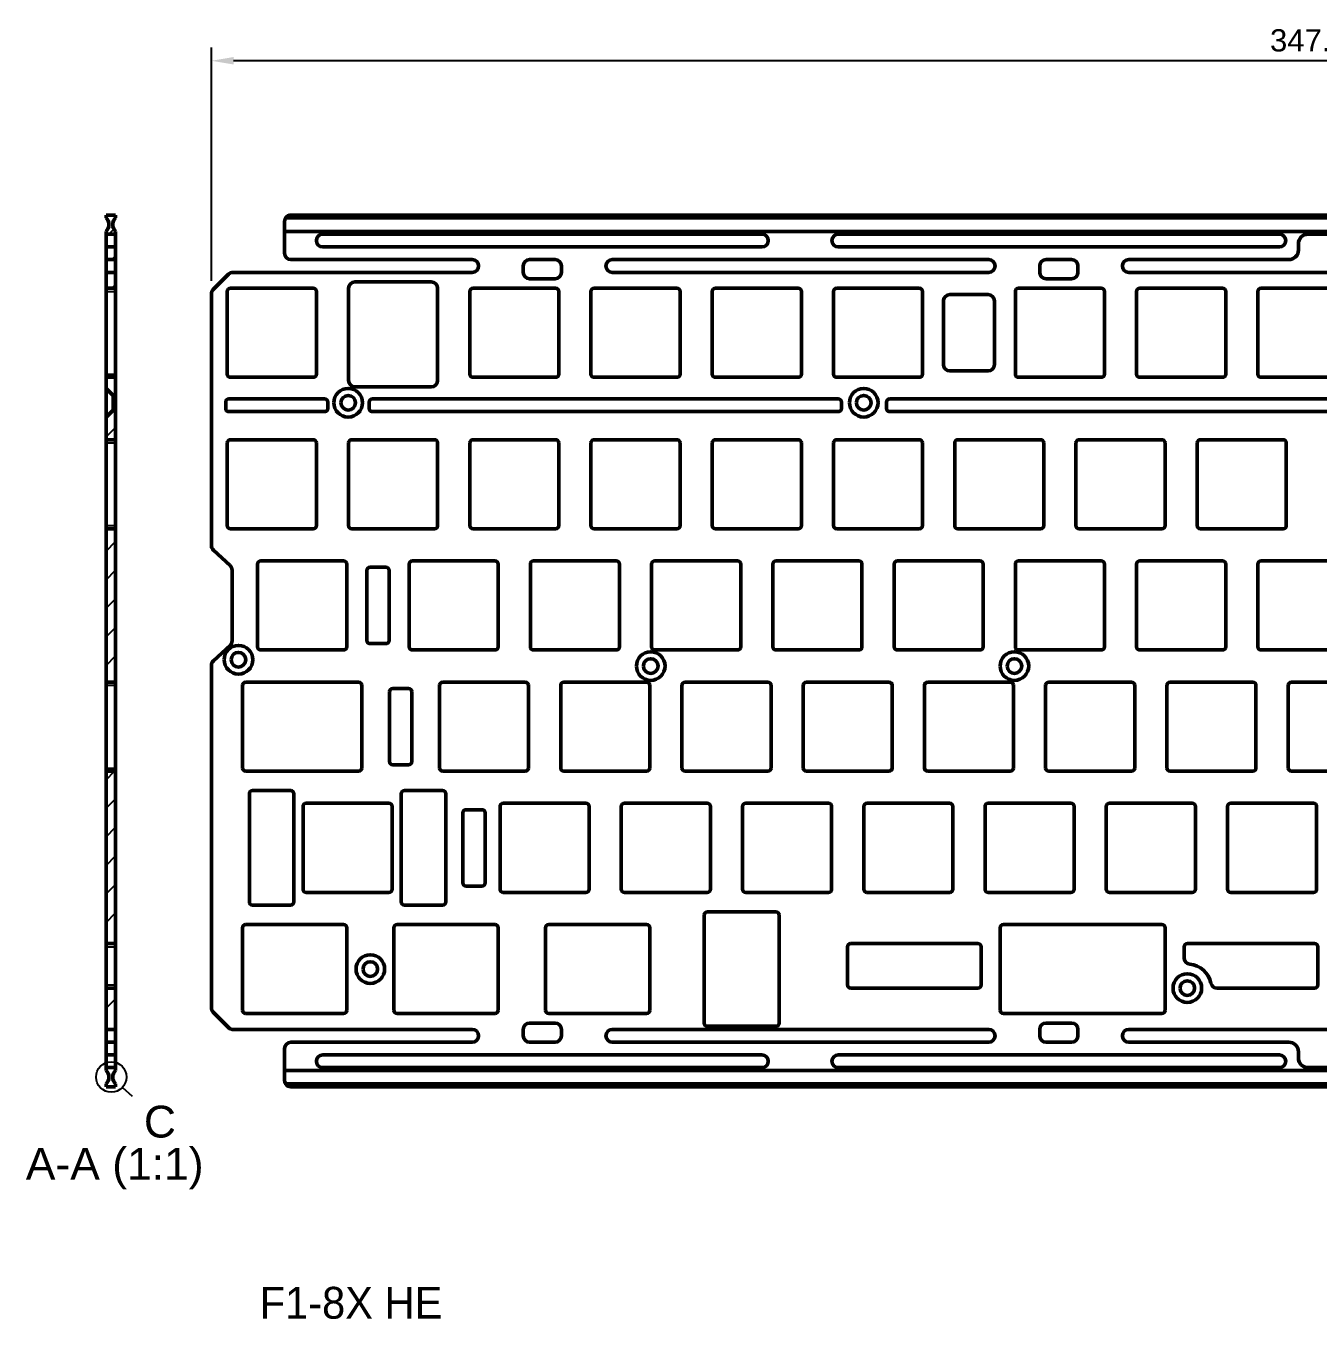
# Model space of a CAD drawing. Header units: millimetres. Extents: x 2 to 871, y 40 to 864.
# Drawn here: x 2.4 to 205.5, y 660.7 to 864 of the extents above; entities that cross this region are included whole.
import ezdxf

# ---------------------------------------------------------------- set-up
doc = ezdxf.new("R2010")
doc.units = ezdxf.units.MM
doc.header["$LTSCALE"] = 0.75
for name, color, linetype, lineweight in [('Detail Boundary', 7, 'Continuous', 25), ('FD_Dimensions', 7, 'Continuous', 25), ('Hatching', 7, 'Continuous', 25), ('Notes', 7, 'Continuous', 25), ('View Labels', 7, 'Continuous', 25), ('Visible', 7, 'Continuous', 50), ('Visible Narrow', 7, 'Continuous', 25)]:
    doc.layers.add(name, color=color, linetype=linetype, lineweight=lineweight)
doc.styles.get("Standard").update_dxf_attribs({"font": 'arial.ttf'})
doc.dimstyles.new('Dim-ISO-25', dxfattribs={"dimtxt": 3.5, "dimasz": 3.5, "dimexe": 2.1, "dimexo": 2.1, "dimgap": 1.4, "dimtad": 1, "dimdsep": 46, "dimtxsty": 'Standard', "dimcen": 0, "dimazin": 2, "dimtp": 0.1, "dimtm": 0.1, "dimtfac": 0.714286, "dimtmove": 0, "dimatfit": 3, "dimfxl": 0, "dimarcsym": 0})

# ---------------------------------------------------------------- blocks, each defined once
blk = doc.blocks.new('*D41')
at = {"layer": 'Defpoints', "color": 0}
for p in [(31.59, 858.49), (31.59, 821.82), (379.2, 821.82)]:
    blk.add_point(p, dxfattribs=at)
at = {"layer": 'FD_Dimensions', "color": 0, "lineweight": -2}
for p, q in [((31.59, 823.92), (31.59, 860.59)), ((379.2, 823.92), (379.2, 860.59)), ((375.7, 858.49), (35.09, 858.49))]:
    blk.add_line(p, q, dxfattribs=at)
at = {"layer": 'FD_Dimensions', "color": 0}
for points in [[(35.09, 859.08), (35.09, 857.91), (31.59, 858.49)], [(375.7, 859.08), (375.7, 857.91), (379.2, 858.49)]]:
    blk.add_solid(points, dxfattribs=at)
at = {"layer": 'FD_Dimensions', "color": 0, "insert": (205.4, 861.68), "char_height": 3.5, "attachment_point": 5}
blk.add_mtext('347.61', dxfattribs=at)

msp = doc.modelspace()

# ---------------------------------------------------------------- hatches: boundary and pattern name
at = {"layer": 'Hatching'}
h = msp.add_hatch(dxfattribs=at)
h.set_pattern_fill('ANSI31', color=256, style=0)
h.set_pattern_definition([(45, (-7.4656, 574.799), (-2.245064, 2.245064), [])])
h.paths.add_polyline_path([(16.144, 803.586), (15.044, 802.486), (15.044, 798.923), (16.544, 798.923), (16.544, 803.586)], flags=0)
h.paths.add_polyline_path([(15.044, 806.986), (16.144, 805.886), (16.544, 805.886), (16.544, 808.736), (15.044, 808.736)], flags=0)
h.paths.add_polyline_path([(16.544, 712.723), (15.044, 712.723), (15.044, 706.223), (16.544, 706.223)], flags=0)
h.paths.add_polyline_path([(15.044, 719.723), (16.544, 719.723), (16.544, 746.823), (15.044, 746.823)], flags=0)
h.paths.add_polyline_path([(15.044, 829.236), (15.044, 827.236), (16.544, 827.236), (16.544, 829.236)], flags=0)
h.paths.add_polyline_path([(15.044, 825.236), (15.044, 822.736), (16.544, 822.736), (16.544, 825.236)], flags=0)
h.paths.add_polyline_path([(15.044, 784.923), (15.044, 760.823), (16.544, 760.823), (16.544, 784.923)], flags=0)
h.paths.add_polyline_path([(15.044, 704.223), (15.044, 702.223), (16.544, 702.223), (16.544, 704.223)], flags=0)
edge = h.paths.add_edge_path(flags=0)
edge.add_line((16.544, 834.236), (15.044, 834.236))
edge.add_line((15.044, 834.236), (15.044, 833.807))
edge.add_ellipse((13.994, 832.736), major_axis=(1.05, 1.071), ratio=1, start_angle=-91.14599, end_angle=0, ccw=False)
edge.add_line((15.044, 831.665), (15.044, 831.236))
edge.add_line((15.044, 831.236), (16.544, 831.236))
edge.add_line((16.544, 831.236), (16.544, 831.665))
edge.add_ellipse((17.594, 832.736), major_axis=(-1.05, -1.071), ratio=1, start_angle=268.85401, end_angle=360, ccw=False)
edge.add_line((16.544, 833.807), (16.544, 834.236))
edge = h.paths.add_edge_path(flags=0)
edge.add_line((15.044, 697.223), (16.544, 697.223))
edge.add_line((16.544, 697.223), (16.544, 697.652))
edge.add_ellipse((17.594, 698.723), major_axis=(-1.05, -1.071), ratio=1, start_angle=268.85401, end_angle=360, ccw=False)
edge.add_line((16.544, 699.795), (16.544, 700.223))
edge.add_line((16.544, 700.223), (15.044, 700.223))
edge.add_line((15.044, 700.223), (15.044, 699.795))
edge.add_ellipse((13.994, 698.723), major_axis=(1.05, 1.071), ratio=1, start_angle=-91.14599, end_angle=0, ccw=False)
edge.add_line((15.044, 697.652), (15.044, 697.223))

# ---------------------------------------------------------------- linework, layer by layer
at = {"layer": 'Detail Boundary'}
msp.add_line((17.623, 697.125), (19.149, 695.72), dxfattribs=at)
msp.add_circle((15.863, 698.748), 2.394, dxfattribs=at)
at = {"layer": 'Visible', "extrusion": (-1, 2.22045e-16, 0)}
for p, q in [((16.544, 834.236), (15.044, 834.236)), ((15.044, 834.236), (15.044, 833.807)), ((16.544, 833.807), (16.544, 834.236)), ((15.044, 831.665), (15.044, 831.236)), ((16.544, 831.236), (16.544, 831.665)), ((15.044, 831.236), (16.544, 831.236)), ((15.044, 829.236), (15.044, 831.236)), ((16.544, 831.236), (16.544, 829.236)), ((15.044, 829.236), (15.044, 827.236)), ((16.544, 829.236), (15.044, 829.236)), ((16.544, 827.236), (16.544, 829.236)), ((15.044, 827.236), (16.544, 827.236)), ((15.044, 825.236), (15.044, 827.236)), ((16.544, 827.236), (16.544, 825.236)), ((15.044, 825.236), (15.044, 822.736)), ((16.544, 825.236), (15.044, 825.236)), ((16.544, 822.736), (16.544, 825.236)), ((15.044, 822.736), (16.544, 822.736)), ((15.044, 822.236), (15.044, 822.736)), ((15.044, 809.236), (15.044, 822.236)), ((16.544, 822.736), (16.544, 822.236)), ((16.544, 822.236), (16.544, 809.236)), ((15.044, 808.736), (15.044, 809.236)), ((16.544, 809.236), (16.544, 808.736)), ((16.544, 808.736), (15.044, 808.736)), ((15.044, 808.736), (15.044, 806.986)), ((16.544, 805.886), (16.544, 808.736)), ((15.044, 806.986), (16.144, 805.886)), ((15.044, 802.486), (15.044, 806.986)), ((16.144, 805.886), (16.544, 805.886)), ((16.144, 803.586), (16.144, 805.886)), ((16.544, 805.886), (16.544, 803.586)), ((16.144, 803.586), (15.044, 802.486)), ((16.544, 803.586), (16.144, 803.586)), ((16.544, 798.923), (16.544, 803.586)), ((15.044, 802.486), (15.044, 798.923)), ((15.044, 798.923), (16.544, 798.923)), ((15.044, 798.423), (15.044, 798.923)), ((16.544, 798.923), (16.544, 798.423)), ((15.044, 785.423), (15.044, 798.423)), ((16.544, 798.423), (16.544, 785.423)), ((15.044, 784.923), (15.044, 785.423)), ((15.044, 784.923), (15.044, 760.823)), ((16.544, 784.923), (15.044, 784.923)), ((16.544, 785.423), (16.544, 784.923)), ((16.544, 760.823), (16.544, 784.923)), ((15.044, 760.823), (16.544, 760.823)), ((15.044, 760.323), (15.044, 760.823)), ((15.044, 747.323), (15.044, 760.323)), ((16.544, 760.823), (16.544, 760.323)), ((16.544, 760.323), (16.544, 747.323)), ((15.044, 746.823), (15.044, 747.323)), ((16.544, 746.823), (15.044, 746.823)), ((15.044, 746.823), (15.044, 719.723)), ((16.544, 747.323), (16.544, 746.823)), ((16.544, 719.723), (16.544, 746.823)), ((15.044, 719.723), (16.544, 719.723)), ((15.044, 719.223), (15.044, 719.723)), ((16.544, 719.723), (16.544, 719.223)), ((15.044, 713.223), (15.044, 719.223)), ((16.544, 719.223), (16.544, 713.223)), ((15.044, 712.723), (15.044, 713.223)), ((16.544, 712.723), (15.044, 712.723)), ((15.044, 712.723), (15.044, 706.223)), ((16.544, 713.223), (16.544, 712.723)), ((16.544, 706.223), (16.544, 712.723)), ((15.044, 706.223), (16.544, 706.223)), ((15.044, 704.223), (15.044, 706.223)), ((16.544, 706.223), (16.544, 704.223)), ((15.044, 704.223), (15.044, 702.223)), ((16.544, 704.223), (15.044, 704.223)), ((16.544, 702.223), (16.544, 704.223)), ((15.044, 702.223), (16.544, 702.223)), ((15.044, 700.223), (15.044, 702.223)), ((16.544, 702.223), (16.544, 700.223)), ((16.544, 700.223), (15.044, 700.223)), ((15.044, 700.223), (15.044, 699.795)), ((16.544, 699.795), (16.544, 700.223)), ((15.044, 697.652), (15.044, 697.223)), ((16.544, 697.223), (16.544, 697.652)), ((15.044, 697.223), (16.544, 697.223))]:
    msp.add_line(p, q, dxfattribs=at)
at = {"layer": 'Visible'}
for p, q in [((43.269, 833.807), (309.514, 833.807)), ((44.09, 834.236), (308.693, 834.236)), ((43.09, 831.665), (43.09, 833.236)), ((309.514, 831.665), (43.09, 831.665)), ((43.09, 831.665), (43.09, 828.236)), ((49.09, 831.236), (118.09, 831.236)), ((130.09, 831.236), (199.396, 831.236)), ((202.396, 828.736), (202.396, 829.73)), ((203.896, 831.23), (206.896, 831.23)), ((118.09, 829.236), (49.09, 829.236)), ((199.396, 829.236), (130.09, 829.236)), ((44.09, 827.236), (72.59, 827.236)), ((80.59, 825.236), (80.59, 826.236)), ((81.59, 827.236), (85.59, 827.236)), ((86.59, 826.236), (86.59, 825.236)), ((94.59, 827.236), (153.743, 827.236)), ((161.743, 825.236), (161.743, 826.236)), ((162.743, 827.236), (166.743, 827.236)), ((167.743, 826.236), (167.743, 825.236)), ((175.743, 827.236), (200.896, 827.236)), ((34.297, 824.943), (31.883, 822.529)), ((72.59, 825.236), (35.004, 825.236)), ((54.14, 823.736), (66.14, 823.736)), ((85.59, 824.236), (81.59, 824.236)), ((153.743, 825.236), (94.59, 825.236)), ((166.743, 824.236), (162.743, 824.236)), ((235.049, 825.236), (175.743, 825.236)), ((31.59, 821.822), (31.59, 782.312)), ((34.09, 809.236), (34.09, 822.236)), ((34.59, 822.736), (47.59, 822.736)), ((48.09, 822.236), (48.09, 809.236)), ((53.14, 808.236), (53.14, 822.736)), ((67.14, 822.736), (67.14, 808.236)), ((72.19, 809.236), (72.19, 822.236)), ((72.69, 822.736), (85.69, 822.736)), ((86.19, 822.236), (86.19, 809.236)), ((91.24, 809.236), (91.24, 822.236)), ((91.74, 822.736), (104.74, 822.736)), ((105.24, 822.236), (105.24, 809.236)), ((110.29, 809.236), (110.29, 822.236)), ((110.79, 822.736), (123.79, 822.736)), ((124.29, 822.236), (124.29, 809.236)), ((129.34, 809.236), (129.34, 822.236)), ((129.84, 822.736), (142.84, 822.736)), ((143.34, 822.236), (143.34, 809.236)), ((147.627, 821.736), (153.627, 821.736)), ((157.915, 809.236), (157.915, 822.236)), ((158.415, 822.736), (171.415, 822.736)), ((171.915, 822.236), (171.915, 809.236)), ((176.965, 809.236), (176.965, 822.236)), ((177.465, 822.736), (190.465, 822.736)), ((190.965, 822.236), (190.965, 809.236)), ((196.015, 809.236), (196.015, 822.236)), ((196.515, 822.736), (209.515, 822.736)), ((146.627, 810.736), (146.627, 820.736)), ((154.627, 820.736), (154.627, 810.736)), ((153.627, 809.736), (147.627, 809.736)), ((47.59, 808.736), (34.59, 808.736)), ((66.14, 807.236), (54.14, 807.236)), ((85.69, 808.736), (72.69, 808.736)), ((104.74, 808.736), (91.74, 808.736)), ((123.79, 808.736), (110.79, 808.736)), ((142.84, 808.736), (129.84, 808.736)), ((171.415, 808.736), (158.415, 808.736)), ((190.465, 808.736), (177.465, 808.736)), ((209.515, 808.736), (196.515, 808.736)), ((34.34, 805.336), (49.39, 805.336)), ((56.89, 805.336), (130.09, 805.336)), ((138.165, 805.336), (210.315, 805.336)), ((33.84, 803.836), (33.84, 804.836)), ((49.39, 803.336), (34.34, 803.336)), ((49.89, 804.836), (49.89, 803.836)), ((56.39, 803.836), (56.39, 804.836)), ((130.09, 803.336), (56.89, 803.336)), ((130.59, 804.836), (130.59, 803.836)), ((137.665, 803.836), (137.665, 804.836)), ((210.315, 803.336), (138.165, 803.336)), ((34.59, 798.923), (47.59, 798.923)), ((53.64, 798.923), (66.64, 798.923)), ((72.69, 798.923), (85.69, 798.923)), ((91.74, 798.923), (104.74, 798.923)), ((110.79, 798.923), (123.79, 798.923)), ((129.84, 798.923), (142.84, 798.923)), ((148.89, 798.923), (161.89, 798.923)), ((167.94, 798.923), (180.94, 798.923)), ((186.99, 798.923), (199.99, 798.923)), ((34.09, 785.423), (34.09, 798.423)), ((48.09, 798.423), (48.09, 785.423)), ((53.14, 785.423), (53.14, 798.423)), ((67.14, 798.423), (67.14, 785.423)), ((72.19, 785.423), (72.19, 798.423)), ((86.19, 798.423), (86.19, 785.423)), ((91.24, 785.423), (91.24, 798.423)), ((105.24, 798.423), (105.24, 785.423)), ((110.29, 785.423), (110.29, 798.423)), ((124.29, 798.423), (124.29, 785.423)), ((129.34, 785.423), (129.34, 798.423)), ((143.34, 798.423), (143.34, 785.423)), ((148.39, 785.423), (148.39, 798.423)), ((162.39, 798.423), (162.39, 785.423)), ((167.44, 785.423), (167.44, 798.423)), ((181.44, 798.423), (181.44, 785.423)), ((186.49, 785.423), (186.49, 798.423)), ((200.49, 798.423), (200.49, 785.423)), ((47.59, 784.923), (34.59, 784.923)), ((66.64, 784.923), (53.64, 784.923)), ((85.69, 784.923), (72.69, 784.923)), ((104.74, 784.923), (91.74, 784.923)), ((123.79, 784.923), (110.79, 784.923)), ((142.84, 784.923), (129.84, 784.923)), ((161.89, 784.923), (148.89, 784.923)), ((180.94, 784.923), (167.94, 784.923)), ((199.99, 784.923), (186.99, 784.923)), ((31.913, 781.576), (34.529, 779.171)), ((38.852, 766.373), (38.852, 779.373)), ((39.352, 779.873), (52.352, 779.873)), ((52.852, 779.373), (52.852, 766.373)), ((56.509, 778.873), (59.009, 778.873)), ((62.665, 766.373), (62.665, 779.373)), ((63.165, 779.873), (76.165, 779.873)), ((76.665, 779.373), (76.665, 766.373)), ((81.715, 766.373), (81.715, 779.373)), ((82.215, 779.873), (95.215, 779.873)), ((95.715, 779.373), (95.715, 766.373)), ((100.765, 766.373), (100.765, 779.373)), ((101.265, 779.873), (114.265, 779.873)), ((114.765, 779.373), (114.765, 766.373)), ((119.815, 766.373), (119.815, 779.373)), ((120.315, 779.873), (133.315, 779.873)), ((133.815, 779.373), (133.815, 766.373)), ((138.865, 766.373), (138.865, 779.373)), ((139.365, 779.873), (152.365, 779.873)), ((152.865, 779.373), (152.865, 766.373)), ((157.915, 766.373), (157.915, 779.373)), ((158.415, 779.873), (171.415, 779.873)), ((171.915, 779.373), (171.915, 766.373)), ((176.965, 766.373), (176.965, 779.373)), ((177.465, 779.873), (190.465, 779.873)), ((190.965, 779.373), (190.965, 766.373)), ((196.015, 766.373), (196.015, 779.373)), ((196.515, 779.873), (209.515, 779.873)), ((34.852, 778.435), (34.852, 767.312)), ((56.009, 767.373), (56.009, 778.373)), ((59.509, 778.373), (59.509, 767.373)), ((34.529, 766.576), (31.913, 764.171)), ((59.009, 766.873), (56.509, 766.873)), ((52.352, 765.873), (39.352, 765.873)), ((76.165, 765.873), (63.165, 765.873)), ((95.215, 765.873), (82.215, 765.873)), ((114.265, 765.873), (101.265, 765.873)), ((133.315, 765.873), (120.315, 765.873)), ((152.365, 765.873), (139.365, 765.873)), ((171.415, 765.873), (158.415, 765.873)), ((190.465, 765.873), (177.465, 765.873)), ((209.515, 765.873), (196.515, 765.873)), ((31.59, 763.435), (31.59, 709.638)), ((36.471, 747.323), (36.471, 760.323)), ((36.971, 760.823), (54.734, 760.823)), ((55.234, 760.323), (55.234, 747.323)), ((67.427, 747.323), (67.427, 760.323)), ((67.927, 760.823), (80.927, 760.823)), ((81.427, 760.323), (81.427, 747.323)), ((86.477, 747.323), (86.477, 760.323)), ((86.977, 760.823), (99.977, 760.823)), ((100.477, 760.323), (100.477, 747.323)), ((105.527, 747.323), (105.527, 760.323)), ((106.027, 760.823), (119.027, 760.823)), ((119.527, 760.323), (119.527, 747.323)), ((124.577, 747.323), (124.577, 760.323)), ((125.077, 760.823), (138.077, 760.823)), ((138.577, 760.323), (138.577, 747.323)), ((143.627, 747.323), (143.627, 760.323)), ((144.127, 760.823), (157.127, 760.823)), ((157.627, 760.323), (157.627, 747.323)), ((162.677, 747.323), (162.677, 760.323)), ((163.177, 760.823), (176.177, 760.823)), ((176.677, 760.323), (176.677, 747.323)), ((181.727, 747.323), (181.727, 760.323)), ((182.227, 760.823), (195.227, 760.823)), ((195.727, 760.323), (195.727, 747.323)), ((200.777, 747.323), (200.777, 760.323)), ((201.277, 760.823), (214.277, 760.823)), ((59.58, 748.323), (59.58, 759.323)), ((60.08, 759.823), (62.58, 759.823)), ((63.08, 759.323), (63.08, 748.323)), ((54.734, 746.823), (36.971, 746.823)), ((62.58, 747.823), (60.08, 747.823)), ((80.927, 746.823), (67.927, 746.823)), ((99.977, 746.823), (86.977, 746.823)), ((119.027, 746.823), (106.027, 746.823)), ((138.077, 746.823), (125.077, 746.823)), ((157.127, 746.823), (144.127, 746.823)), ((176.177, 746.823), (163.177, 746.823)), ((195.227, 746.823), (182.227, 746.823)), ((214.277, 746.823), (201.277, 746.823)), ((37.558, 726.273), (37.558, 743.273)), ((38.058, 743.773), (44.058, 743.773)), ((44.558, 743.273), (44.558, 726.273)), ((61.434, 726.273), (61.434, 743.273)), ((61.934, 743.773), (67.934, 743.773)), ((68.434, 743.273), (68.434, 726.273)), ((45.996, 728.273), (45.996, 741.273)), ((46.496, 741.773), (59.496, 741.773)), ((59.996, 741.273), (59.996, 728.273)), ((71.105, 729.273), (71.105, 740.273)), ((71.605, 740.773), (74.105, 740.773)), ((74.605, 740.273), (74.605, 729.273)), ((76.952, 728.273), (76.952, 741.273)), ((77.452, 741.773), (90.452, 741.773)), ((90.952, 741.273), (90.952, 728.273)), ((96.002, 728.273), (96.002, 741.273)), ((96.502, 741.773), (109.502, 741.773)), ((110.002, 741.273), (110.002, 728.273)), ((115.052, 728.273), (115.052, 741.273)), ((115.552, 741.773), (128.552, 741.773)), ((129.052, 741.273), (129.052, 728.273)), ((134.102, 728.273), (134.102, 741.273)), ((134.602, 741.773), (147.602, 741.773)), ((148.102, 741.273), (148.102, 728.273)), ((153.152, 728.273), (153.152, 741.273)), ((153.652, 741.773), (166.652, 741.773)), ((167.152, 741.273), (167.152, 728.273)), ((172.202, 728.273), (172.202, 741.273)), ((172.702, 741.773), (185.702, 741.773)), ((186.202, 741.273), (186.202, 728.273)), ((191.252, 728.273), (191.252, 741.273)), ((191.752, 741.773), (204.752, 741.773)), ((205.252, 741.273), (205.252, 728.273)), ((59.496, 727.773), (46.496, 727.773)), ((74.105, 728.773), (71.605, 728.773)), ((90.452, 727.773), (77.452, 727.773)), ((109.502, 727.773), (96.502, 727.773)), ((128.552, 727.773), (115.552, 727.773)), ((147.602, 727.773), (134.602, 727.773)), ((166.652, 727.773), (153.652, 727.773)), ((185.702, 727.773), (172.702, 727.773)), ((204.752, 727.773), (191.752, 727.773)), ((44.058, 725.773), (38.058, 725.773)), ((67.934, 725.773), (61.934, 725.773)), ((109.034, 707.223), (109.034, 724.223)), ((109.534, 724.723), (120.29, 724.723)), ((120.79, 724.223), (120.79, 707.223)), ((36.471, 709.223), (36.471, 722.223)), ((36.971, 722.723), (52.352, 722.723)), ((52.852, 722.223), (52.852, 709.223)), ((60.284, 709.223), (60.284, 722.223)), ((60.784, 722.723), (76.165, 722.723)), ((76.665, 722.223), (76.665, 709.223)), ((84.096, 709.223), (84.096, 722.223)), ((84.596, 722.723), (99.977, 722.723)), ((100.477, 722.223), (100.477, 709.223)), ((155.534, 709.223), (155.534, 722.223)), ((156.034, 722.723), (180.94, 722.723)), ((181.44, 722.223), (181.44, 709.223)), ((132.034, 719.723), (152.034, 719.723)), ((184.94, 719.723), (204.94, 719.723)), ((131.534, 713.223), (131.534, 719.223)), ((152.534, 719.223), (152.534, 713.223)), ((184.44, 717.477), (184.44, 719.223)), ((205.44, 719.223), (205.44, 713.223)), ((152.034, 712.723), (132.034, 712.723)), ((204.94, 712.723), (189.614, 712.723)), ((31.883, 708.931), (34.297, 706.516)), ((52.352, 708.723), (36.971, 708.723)), ((76.165, 708.723), (60.784, 708.723)), ((99.977, 708.723), (84.596, 708.723)), ((180.94, 708.723), (156.034, 708.723)), ((35.004, 706.223), (72.59, 706.223)), ((80.59, 705.223), (80.59, 706.223)), ((81.59, 707.223), (85.59, 707.223)), ((86.59, 706.223), (86.59, 705.223)), ((94.59, 706.223), (153.743, 706.223)), ((120.29, 706.723), (109.534, 706.723)), ((161.743, 705.223), (161.743, 706.223)), ((162.743, 707.223), (166.743, 707.223)), ((167.743, 706.223), (167.743, 705.223)), ((175.743, 706.223), (235.049, 706.223)), ((72.59, 704.223), (44.09, 704.223)), ((85.59, 704.223), (81.59, 704.223)), ((153.743, 704.223), (94.59, 704.223)), ((166.743, 704.223), (162.743, 704.223)), ((200.896, 704.223), (175.743, 704.223)), ((43.09, 703.223), (43.09, 699.795)), ((49.09, 702.223), (118.09, 702.223)), ((130.09, 702.223), (199.396, 702.223)), ((202.396, 701.73), (202.396, 702.723)), ((43.09, 699.795), (367.702, 699.795)), ((43.09, 698.223), (43.09, 699.795)), ((118.09, 700.223), (49.09, 700.223)), ((199.396, 700.223), (130.09, 700.223)), ((206.896, 700.23), (203.896, 700.23)), ((367.523, 697.652), (43.269, 697.652)), ((366.702, 697.223), (44.09, 697.223))]:
    msp.add_line(p, q, dxfattribs=at)
at = {"layer": 'Visible', "extrusion": (0, 0, -1)}
for centre, radius in [((-53.089, 804.736), 2.25), ((-53.089, 804.736), 1.15), ((-134.089, 804.736), 2.25), ((-134.089, 804.736), 1.15), ((-35.852, 764.348), 2.25), ((-35.852, 764.348), 1.15), ((-100.621, 763.348), 2.25), ((-100.621, 763.348), 1.15), ((-157.771, 763.348), 2.25), ((-157.771, 763.348), 1.15), ((-56.568, 715.723), 2.25), ((-56.568, 715.723), 1.15), ((-184.939, 712.723), 2.25), ((-184.939, 712.723), 1.15)]:
    msp.add_circle(centre, radius, dxfattribs=at)
at = {"layer": 'Visible', "extrusion": (-4.93038e-32, -2.22045e-16, -1)}
for centre, start, end in [((-13.994, 832.736), 134.427, 225.573), ((-17.594, 832.736), 314.427, 45.573), ((-13.994, 698.723), 134.427, 225.573), ((-17.594, 698.723), 314.427, 45.573)]:
    msp.add_arc(centre, 1.5, start, end, dxfattribs=at)
at = {"layer": 'Visible'}
for centre, radius, start, end in [((44.09, 833.236), 1, 90, 145.16506), ((44.09, 828.236), 1, 180, 270), ((200.896, 828.736), 1.5, 270, 0), ((35.004, 824.236), 1, 90, 135), ((32.59, 821.822), 1, 135, 180), ((32.59, 782.312), 1, 180, 227.40021), ((32.59, 763.435), 1, 132.59979, 180), ((184.939, 712.723), 3.78, 12.07601, 83.99118), ((32.59, 709.638), 1, 180, 225), ((35.004, 707.223), 1, 225, 270), ((44.09, 703.223), 1, 90, 180), ((200.896, 702.723), 1.5, 0, 90), ((44.09, 698.223), 1, 214.83494, 270)]:
    msp.add_arc(centre, radius, start, end, dxfattribs=at)
at = {"layer": 'Visible', "extrusion": (0, 0, -1)}
for centre, radius, start, end in [((-49.09, 830.236), 1, 270, 90), ((-118.09, 830.236), 1, 90, 270), ((-130.09, 830.236), 1, 270, 90), ((-199.396, 830.236), 1, 90, 270), ((-203.896, 829.73), 1.5, 0, 90), ((-72.59, 826.236), 1, 90, 270), ((-81.59, 826.236), 1, 0, 90), ((-85.59, 826.236), 1, 90, 180), ((-94.59, 826.236), 1, 270, 90), ((-153.743, 826.236), 1, 90, 270), ((-162.743, 826.236), 1, 0, 90), ((-166.743, 826.236), 1, 90, 180), ((-175.743, 826.236), 1, 270, 90), ((-54.14, 822.736), 1, 0, 90), ((-66.14, 822.736), 1, 90, 180), ((-81.59, 825.236), 1, 270, 0), ((-85.59, 825.236), 1, 180, 270), ((-162.743, 825.236), 1, 270, 0), ((-166.743, 825.236), 1, 180, 270), ((-34.59, 822.236), 0.5, 0, 90), ((-47.59, 822.236), 0.5, 90, 180), ((-72.69, 822.236), 0.5, 0, 90), ((-85.69, 822.236), 0.5, 90, 180), ((-91.74, 822.236), 0.5, 0, 90), ((-104.74, 822.236), 0.5, 90, 180), ((-110.79, 822.236), 0.5, 0, 90), ((-123.79, 822.236), 0.5, 90, 180), ((-129.84, 822.236), 0.5, 0, 90), ((-142.84, 822.236), 0.5, 90, 180), ((-147.627, 820.736), 1, 0, 90), ((-153.627, 820.736), 1, 90, 180), ((-158.415, 822.236), 0.5, 0, 90), ((-171.415, 822.236), 0.5, 90, 180), ((-177.465, 822.236), 0.5, 0, 90), ((-190.465, 822.236), 0.5, 90, 180), ((-196.515, 822.236), 0.5, 0, 90), ((-34.59, 809.236), 0.5, 270, 0), ((-47.59, 809.236), 0.5, 180, 270), ((-72.69, 809.236), 0.5, 270, 0), ((-85.69, 809.236), 0.5, 180, 270), ((-91.74, 809.236), 0.5, 270, 0), ((-104.74, 809.236), 0.5, 180, 270), ((-110.79, 809.236), 0.5, 270, 0), ((-123.79, 809.236), 0.5, 180, 270), ((-129.84, 809.236), 0.5, 270, 0), ((-142.84, 809.236), 0.5, 180, 270), ((-147.627, 810.736), 1, 270, 0), ((-153.627, 810.736), 1, 180, 270), ((-158.415, 809.236), 0.5, 270, 0), ((-171.415, 809.236), 0.5, 180, 270), ((-177.465, 809.236), 0.5, 270, 0), ((-190.465, 809.236), 0.5, 180, 270), ((-196.515, 809.236), 0.5, 270, 0), ((-54.14, 808.236), 1, 270, 0), ((-66.14, 808.236), 1, 180, 270), ((-34.34, 804.836), 0.5, 0, 90), ((-49.39, 804.836), 0.5, 90, 180), ((-56.89, 804.836), 0.5, 0, 90), ((-130.09, 804.836), 0.5, 90, 180), ((-138.165, 804.836), 0.5, 0, 90), ((-34.34, 803.836), 0.5, 270, 0), ((-49.39, 803.836), 0.5, 180, 270), ((-56.89, 803.836), 0.5, 270, 0), ((-130.09, 803.836), 0.5, 180, 270), ((-138.165, 803.836), 0.5, 270, 0), ((-34.59, 798.423), 0.5, 0, 90), ((-47.59, 798.423), 0.5, 90, 180), ((-53.64, 798.423), 0.5, 0, 90), ((-66.64, 798.423), 0.5, 90, 180), ((-72.69, 798.423), 0.5, 0, 90), ((-85.69, 798.423), 0.5, 90, 180), ((-91.74, 798.423), 0.5, 0, 90), ((-104.74, 798.423), 0.5, 90, 180), ((-110.79, 798.423), 0.5, 0, 90), ((-123.79, 798.423), 0.5, 90, 180), ((-129.84, 798.423), 0.5, 0, 90), ((-142.84, 798.423), 0.5, 90, 180), ((-148.89, 798.423), 0.5, 0, 90), ((-161.89, 798.423), 0.5, 90, 180), ((-167.94, 798.423), 0.5, 0, 90), ((-180.94, 798.423), 0.5, 90, 180), ((-186.99, 798.423), 0.5, 0, 90), ((-199.99, 798.423), 0.5, 90, 180), ((-34.59, 785.423), 0.5, 270, 0), ((-47.59, 785.423), 0.5, 180, 270), ((-53.64, 785.423), 0.5, 270, 0), ((-66.64, 785.423), 0.5, 180, 270), ((-72.69, 785.423), 0.5, 270, 0), ((-85.69, 785.423), 0.5, 180, 270), ((-91.74, 785.423), 0.5, 270, 0), ((-104.74, 785.423), 0.5, 180, 270), ((-110.79, 785.423), 0.5, 270, 0), ((-123.79, 785.423), 0.5, 180, 270), ((-129.84, 785.423), 0.5, 270, 0), ((-142.84, 785.423), 0.5, 180, 270), ((-148.89, 785.423), 0.5, 270, 0), ((-161.89, 785.423), 0.5, 180, 270), ((-167.94, 785.423), 0.5, 270, 0), ((-180.94, 785.423), 0.5, 180, 270), ((-186.99, 785.423), 0.5, 270, 0), ((-199.99, 785.423), 0.5, 180, 270), ((-33.852, 778.435), 1, 132.59979, 180), ((-39.352, 779.373), 0.5, 0, 90), ((-52.352, 779.373), 0.5, 90, 180), ((-56.509, 778.373), 0.5, 0, 90), ((-59.009, 778.373), 0.5, 90, 180), ((-63.165, 779.373), 0.5, 0, 90), ((-76.165, 779.373), 0.5, 90, 180), ((-82.215, 779.373), 0.5, 0, 90), ((-95.215, 779.373), 0.5, 90, 180), ((-101.265, 779.373), 0.5, 0, 90), ((-114.265, 779.373), 0.5, 90, 180), ((-120.315, 779.373), 0.5, 0, 90), ((-133.315, 779.373), 0.5, 90, 180), ((-139.365, 779.373), 0.5, 0, 90), ((-152.365, 779.373), 0.5, 90, 180), ((-158.415, 779.373), 0.5, 0, 90), ((-171.415, 779.373), 0.5, 90, 180), ((-177.465, 779.373), 0.5, 0, 90), ((-190.465, 779.373), 0.5, 90, 180), ((-196.515, 779.373), 0.5, 0, 90), ((-33.852, 767.312), 1, 180, 227.40021), ((-56.509, 767.373), 0.5, 270, 0), ((-59.009, 767.373), 0.5, 180, 270), ((-39.352, 766.373), 0.5, 270, 0), ((-52.352, 766.373), 0.5, 180, 270), ((-63.165, 766.373), 0.5, 270, 0), ((-76.165, 766.373), 0.5, 180, 270), ((-82.215, 766.373), 0.5, 270, 0), ((-95.215, 766.373), 0.5, 180, 270), ((-101.265, 766.373), 0.5, 270, 0), ((-114.265, 766.373), 0.5, 180, 270), ((-120.315, 766.373), 0.5, 270, 0), ((-133.315, 766.373), 0.5, 180, 270), ((-139.365, 766.373), 0.5, 270, 0), ((-152.365, 766.373), 0.5, 180, 270), ((-158.415, 766.373), 0.5, 270, 0), ((-171.415, 766.373), 0.5, 180, 270), ((-177.465, 766.373), 0.5, 270, 0), ((-190.465, 766.373), 0.5, 180, 270), ((-196.515, 766.373), 0.5, 270, 0), ((-36.971, 760.323), 0.5, 0, 90), ((-54.734, 760.323), 0.5, 90, 180), ((-67.927, 760.323), 0.5, 0, 90), ((-80.927, 760.323), 0.5, 90, 180), ((-86.977, 760.323), 0.5, 0, 90), ((-99.977, 760.323), 0.5, 90, 180), ((-106.027, 760.323), 0.5, 0, 90), ((-119.027, 760.323), 0.5, 90, 180), ((-125.077, 760.323), 0.5, 0, 90), ((-138.077, 760.323), 0.5, 90, 180), ((-144.127, 760.323), 0.5, 0, 90), ((-157.127, 760.323), 0.5, 90, 180), ((-163.177, 760.323), 0.5, 0, 90), ((-176.177, 760.323), 0.5, 90, 180), ((-182.227, 760.323), 0.5, 0, 90), ((-195.227, 760.323), 0.5, 90, 180), ((-201.277, 760.323), 0.5, 0, 90), ((-60.08, 759.323), 0.5, 0, 90), ((-62.58, 759.323), 0.5, 90, 180), ((-60.08, 748.323), 0.5, 270, 0), ((-62.58, 748.323), 0.5, 180, 270), ((-36.971, 747.323), 0.5, 270, 0), ((-54.734, 747.323), 0.5, 180, 270), ((-67.927, 747.323), 0.5, 270, 0), ((-80.927, 747.323), 0.5, 180, 270), ((-86.977, 747.323), 0.5, 270, 0), ((-99.977, 747.323), 0.5, 180, 270), ((-106.027, 747.323), 0.5, 270, 0), ((-119.027, 747.323), 0.5, 180, 270), ((-125.077, 747.323), 0.5, 270, 0), ((-138.077, 747.323), 0.5, 180, 270), ((-144.127, 747.323), 0.5, 270, 0), ((-157.127, 747.323), 0.5, 180, 270), ((-163.177, 747.323), 0.5, 270, 0), ((-176.177, 747.323), 0.5, 180, 270), ((-182.227, 747.323), 0.5, 270, 0), ((-195.227, 747.323), 0.5, 180, 270), ((-201.277, 747.323), 0.5, 270, 0), ((-38.058, 743.273), 0.5, 0, 90), ((-44.058, 743.273), 0.5, 90, 180), ((-61.934, 743.273), 0.5, 0, 90), ((-67.934, 743.273), 0.5, 90, 180), ((-46.496, 741.273), 0.5, 0, 90), ((-59.496, 741.273), 0.5, 90, 180), ((-71.605, 740.273), 0.5, 0, 90), ((-74.105, 740.273), 0.5, 90, 180), ((-77.452, 741.273), 0.5, 0, 90), ((-90.452, 741.273), 0.5, 90, 180), ((-96.502, 741.273), 0.5, 0, 90), ((-109.502, 741.273), 0.5, 90, 180), ((-115.552, 741.273), 0.5, 0, 90), ((-128.552, 741.273), 0.5, 90, 180), ((-134.602, 741.273), 0.5, 0, 90), ((-147.602, 741.273), 0.5, 90, 180), ((-153.652, 741.273), 0.5, 0, 90), ((-166.652, 741.273), 0.5, 90, 180), ((-172.702, 741.273), 0.5, 0, 90), ((-185.702, 741.273), 0.5, 90, 180), ((-191.752, 741.273), 0.5, 0, 90), ((-204.752, 741.273), 0.5, 90, 180), ((-46.496, 728.273), 0.5, 270, 0), ((-59.496, 728.273), 0.5, 180, 270), ((-71.605, 729.273), 0.5, 270, 0), ((-74.105, 729.273), 0.5, 180, 270), ((-77.452, 728.273), 0.5, 270, 0), ((-90.452, 728.273), 0.5, 180, 270), ((-96.502, 728.273), 0.5, 270, 0), ((-109.502, 728.273), 0.5, 180, 270), ((-115.552, 728.273), 0.5, 270, 0), ((-128.552, 728.273), 0.5, 180, 270), ((-134.602, 728.273), 0.5, 270, 0), ((-147.602, 728.273), 0.5, 180, 270), ((-153.652, 728.273), 0.5, 270, 0), ((-166.652, 728.273), 0.5, 180, 270), ((-172.702, 728.273), 0.5, 270, 0), ((-185.702, 728.273), 0.5, 180, 270), ((-191.752, 728.273), 0.5, 270, 0), ((-204.752, 728.273), 0.5, 180, 270), ((-38.058, 726.273), 0.5, 270, 0), ((-44.058, 726.273), 0.5, 180, 270), ((-61.934, 726.273), 0.5, 270, 0), ((-67.934, 726.273), 0.5, 180, 270), ((-109.534, 724.223), 0.5, 0, 90), ((-120.29, 724.223), 0.5, 90, 180), ((-36.971, 722.223), 0.5, 0, 90), ((-52.352, 722.223), 0.5, 90, 180), ((-60.784, 722.223), 0.5, 0, 90), ((-76.165, 722.223), 0.5, 90, 180), ((-84.596, 722.223), 0.5, 0, 90), ((-99.977, 722.223), 0.5, 90, 180), ((-156.034, 722.223), 0.5, 0, 90), ((-180.94, 722.223), 0.5, 90, 180), ((-132.034, 719.223), 0.5, 0, 90), ((-152.034, 719.223), 0.5, 90, 180), ((-184.94, 719.223), 0.5, 0, 90), ((-204.94, 719.223), 0.5, 90, 180), ((-185.44, 717.477), 1, 276.00882, 0), ((-132.034, 713.223), 0.5, 270, 0), ((-152.034, 713.223), 0.5, 180, 270), ((-189.614, 713.723), 1, 270, 347.92399), ((-204.94, 713.223), 0.5, 180, 270), ((-36.971, 709.223), 0.5, 270, 0), ((-52.352, 709.223), 0.5, 180, 270), ((-60.784, 709.223), 0.5, 270, 0), ((-76.165, 709.223), 0.5, 180, 270), ((-84.596, 709.223), 0.5, 270, 0), ((-99.977, 709.223), 0.5, 180, 270), ((-156.034, 709.223), 0.5, 270, 0), ((-180.94, 709.223), 0.5, 180, 270), ((-72.59, 705.223), 1, 90, 270), ((-81.59, 706.223), 1, 0, 90), ((-85.59, 706.223), 1, 90, 180), ((-94.59, 705.223), 1, 270, 90), ((-109.534, 707.223), 0.5, 270, 0), ((-120.29, 707.223), 0.5, 180, 270), ((-153.743, 705.223), 1, 90, 270), ((-162.743, 706.223), 1, 0, 90), ((-166.743, 706.223), 1, 90, 180), ((-175.743, 705.223), 1, 270, 90), ((-81.59, 705.223), 1, 270, 0), ((-85.59, 705.223), 1, 180, 270), ((-162.743, 705.223), 1, 270, 0), ((-166.743, 705.223), 1, 180, 270), ((-49.09, 701.223), 1, 270, 90), ((-118.09, 701.223), 1, 90, 270), ((-130.09, 701.223), 1, 270, 90), ((-199.396, 701.223), 1, 90, 270), ((-203.896, 701.73), 1.5, 270, 360)]:
    msp.add_arc(centre, radius, start, end, dxfattribs=at)
at = {"layer": 'Visible'}
for points, knots in [([(43.269, 833.807), (43.234, 833.757), (43.202, 833.702), (43.122, 833.52), (43.09, 833.38), (43.09, 833.236)], [0.13574112, 0.13574112, 0.13574112, 0.13574112, 0.158321484, 0.158321484, 0.204005859, 0.204005859, 0.204005859, 0.204005859]), ([(43.09, 698.223), (43.09, 698.08), (43.122, 697.939), (43.202, 697.758), (43.234, 697.702), (43.269, 697.652)], [0.509115988, 0.509115988, 0.509115988, 0.509115988, 0.554800364, 0.554800364, 0.577380728, 0.577380728, 0.577380728, 0.577380728])]:
    msp.add_open_spline(points, degree=3, knots=knots, dxfattribs=at)
at = {"layer": 'Visible Narrow', "extrusion": (-1, 2.22045e-16, 0)}
for p, q in [((15.044, 822.236), (16.544, 822.236)), ((15.044, 809.236), (16.544, 809.236)), ((15.044, 798.423), (16.544, 798.423)), ((15.044, 785.423), (16.544, 785.423)), ((15.044, 760.323), (16.544, 760.323)), ((15.044, 747.323), (16.544, 747.323)), ((15.044, 719.223), (16.544, 719.223)), ((15.044, 713.223), (16.544, 713.223))]:
    msp.add_line(p, q, dxfattribs=at)

# ---------------------------------------------------------------- texts
at = {"layer": 'Detail Boundary', "insert": (23.511, 691.702), "char_height": 5, "attachment_point": 5}
msp.add_mtext('C', dxfattribs=at)
at = {"layer": 'Notes', "insert": (39.171, 665.762), "char_height": 5, "attachment_point": 1}
msp.add_mtext_dynamic_manual_height_columns('{\\fGulim|b0|i0|c129|p50;F1-8X HE}', width=103.39878, gutter_width=17.5, heights=[0], dxfattribs=at)
at = {"layer": 'View Labels', "insert": (16.404, 681.11), "char_height": 5, "width": 30.21487, "attachment_point": 8}
msp.add_mtext('A-A (1:1)', dxfattribs=at)

# ---------------------------------------------------------------- dimensions: what is measured, and where the dimension line sits
at = {"layer": 'FD_Dimensions'}
dim = msp.add_linear_dim(base=(31.59, 858.493), p1=(379.202, 821.822), p2=(31.59, 821.822), angle=180, dimstyle='Dim-ISO-25', override={"dimlfac": 1, "dimclrd": 0, "dimclre": 0}, dxfattribs=at)
dim.commit()
dim.dimension.update_dxf_attribs({"geometry": '*D41', "text_midpoint": (205.396, 861.682)})

doc.saveas('drawing.dxf')
